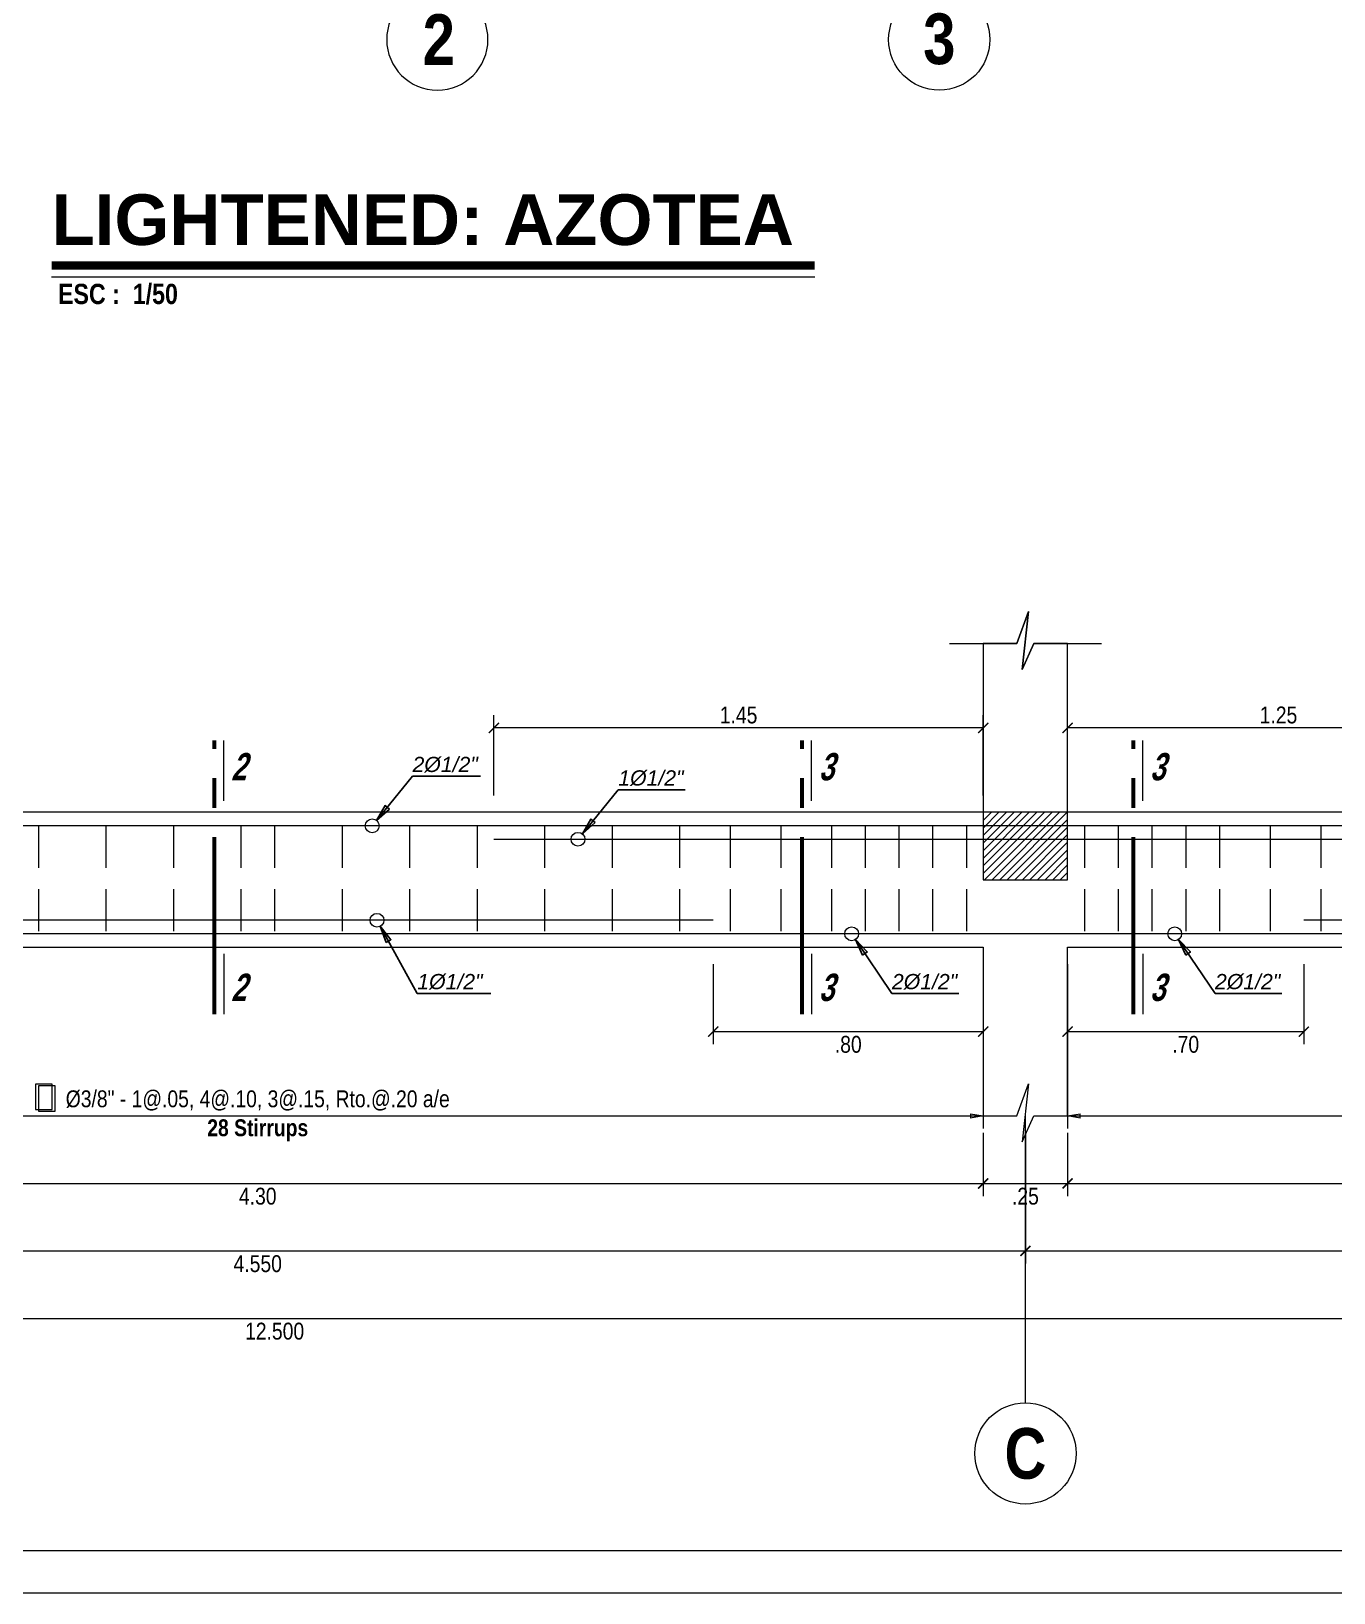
# Model space of a CAD drawing. Header units: millimetres. Extents: x 68 to 194, y 47 to 103.
# Drawn here: x 82.47 to 90.19, y 46.55 to 55.8 of the extents above; entities that cross this region are included whole.
import ezdxf
from ezdxf.enums import TextEntityAlignment as Align

# ---------------------------------------------------------------- set-up
doc = ezdxf.new("R2010")
doc.units = ezdxf.units.MM
doc.linetypes.add('CENTER2', pattern=[28.575, 19.05, -3.175, 3.175, -3.175])
doc.linetypes.add('DASHED2', pattern=[0.375, 0.25, -0.125])
for name, color, linetype, lineweight in [('E_Columna', 3, 'Continuous', 25), ('E_Estribo', 1, 'CENTER2', 20), ('E_Fierros', 2, 'Continuous', 50), ('G_Complemento', 30, 'Continuous', 20), ('G_Cortes', 3, 'Continuous', 60), ('G_Ejes', 253, 'Continuous', 20), ('G_Texto', 122, 'Continuous', 20)]:
    doc.layers.add(name, color=color, linetype=linetype, lineweight=lineweight)
doc.layers.add('G_Acotación', color=171, linetype='Continuous')
doc.styles.add('Acotacion', font='ARIALN.TTF')
doc.styles.add('ARIAL', font='ariali.ttf', dxfattribs={"height": 0.12})
doc.styles.add('Cotas', font='ARIALNB.TTF', dxfattribs={"height": 0.1})
doc.styles.add('Eje', font='ARIALNB.TTF', dxfattribs={"height": 0.3})
doc.styles.add('Notas', font='ARIALNB.TTF', dxfattribs={"height": 0.15})
doc.styles.add('Titulo', font='arialbd.ttf', dxfattribs={"height": 0.2})
doc.styles.add('TITULOS', font='ARIALNB.TTF', dxfattribs={"height": 0.3})
doc.dimstyles.new('125', dxfattribs={"dimtxt": 1, "dimasz": 0.06, "dimexe": 0.06, "dimexo": 0.1, "dimgap": 0.08, "dimtad": 3, "dimtih": 1, "dimtoh": 1, "dimlfac": 0.5, "dimzin": 1, "dimdsep": 46, "dimtxsty": 'Cotas', "dimblk": 'ARCHTICK', "dimcen": 2.5, "dimdle": 0.06, "dimclrt": 4, "dimazin": 0, "dimtp": 0.2, "dimtm": 0.2, "dimtfac": 1, "dimtix": 1, "dimtmove": 1, "dimatfit": 3, "dimfxl": 0, "dimtolj": 1, "dimtzin": 1, "dimarcsym": 0})
doc.dimstyles.new('Lenin_25', dxfattribs={"dimscale": 0.5, "dimtxt": 0.2, "dimasz": 0.12, "dimexe": 0.15, "dimexo": 0.2, "dimgap": 0.05, "dimtad": 2, "dimtih": 1, "dimtoh": 1, "dimlfac": 0.5, "dimzin": 4, "dimdsep": 46, "dimtxsty": 'Acotacion', "dimblk": 'ARCHTICK', "dimcen": 0.12, "dimclrd": 256, "dimclre": 256, "dimclrt": 4, "dimazin": 1, "dimtm": 1e-09, "dimtfac": 1, "dimtmove": 2, "dimatfit": 2, "dimldrblk": 'ARCHTICK', "dimfxl": 0, "dimtolj": 1, "dimlwd": 13, "dimlwe": 18, "dimarcsym": 0})

# ---------------------------------------------------------------- blocks, each defined once
blk = doc.blocks.new('Eri')
blk.add_line((-1.7, 0), (0, 0))
blk.add_circle((-2, 0), 0.3)
at = {"color": 1, "style": 'Eje', "flags": 4}
blk.add_attdef('H', text='', height=0.3, dxfattribs=at).set_placement((-2, 0), align=Align.MIDDLE_CENTER)
blk = doc.blocks.new('Titulo')
at = {"style": 'Titulo', "oblique": 20, "flags": 4}
blk.add_attdef('TITULO', (0.0261, 0.1894), '', height=0.3, dxfattribs=at)
at = {"oblique": 20, "flags": 4}
blk.add_attdef('ESCALA', (0.2598, -0.1011), '', height=0.11, dxfattribs=at)
blk = doc.blocks.new('_ArchTick')
at = {"color": 0, "linetype": 'ByBlock', "const_width": 0.15}
blk.add_lwpolyline([(-0.5, -0.5), (0.5, 0.5)], dxfattribs=at)
blk = doc.blocks.new('*D579')
at = {"layer": 'Defpoints', "color": 0}
for p in [(71.4116, 49.3731), (96.4116, 49.3731), (96.4116, 48.1731)]:
    blk.add_point(p, dxfattribs=at)
at = {"layer": 'G_Acotación', "lineweight": 18}
for p, q in [((71.4116, 49.2731), (71.4116, 48.0981)), ((96.4116, 49.2731), (96.4116, 48.0981))]:
    blk.add_line(p, q, dxfattribs=at)
at = {"layer": 'G_Acotación', "lineweight": 13}
blk.add_line((71.4116, 48.1731), (96.4116, 48.1731), dxfattribs=at)
at = {"layer": 'G_Acotación', "lineweight": 13, "xscale": 0.06, "yscale": 0.06, "zscale": 0.06, "rotation": 180}
blk.add_blockref('_ArchTick', (71.4116, 48.1731), dxfattribs=at)
at = {"layer": 'G_Acotación', "lineweight": 13, "xscale": 0.06, "yscale": 0.06, "zscale": 0.06}
blk.add_blockref('_ArchTick', (96.4116, 48.1731), dxfattribs=at)
at = {"layer": 'G_Acotación', "color": 4, "lineweight": 5, "insert": (83.9116, 48.0971), "char_height": 0.1, "attachment_point": 5, "style": 'Acotacion'}
blk.add_mtext('\\A1;12.500', dxfattribs=at)
blk = doc.blocks.new('*D663')
at = {"layer": 'Defpoints', "color": 0}
for p in [(79.5116, 49.3731), (88.1116, 49.3731), (88.1116, 48.9731)]:
    blk.add_point(p, dxfattribs=at)
at = {"layer": 'G_Acotación', "lineweight": 18}
for p, q in [((79.5116, 49.2731), (79.5116, 48.8981)), ((88.1116, 49.2731), (88.1116, 48.8981))]:
    blk.add_line(p, q, dxfattribs=at)
at = {"layer": 'G_Acotación', "lineweight": 13}
blk.add_line((79.5116, 48.9731), (88.1116, 48.9731), dxfattribs=at)
at = {"layer": 'G_Acotación', "lineweight": 13, "xscale": 0.06, "yscale": 0.06, "zscale": 0.06, "rotation": 180}
blk.add_blockref('_ArchTick', (79.5116, 48.9731), dxfattribs=at)
at = {"layer": 'G_Acotación', "lineweight": 13, "xscale": 0.06, "yscale": 0.06, "zscale": 0.06}
blk.add_blockref('_ArchTick', (88.1116, 48.9731), dxfattribs=at)
at = {"layer": 'G_Acotación', "color": 4, "lineweight": 5, "insert": (83.8116, 48.8971), "char_height": 0.1, "attachment_point": 5, "style": 'Acotacion'}
blk.add_mtext('\\A1;4.30', dxfattribs=at)
blk = doc.blocks.new('*D664')
at = {"layer": 'Defpoints', "color": 0}
for p in [(88.1116, 49.3731), (88.6116, 49.3731), (88.6116, 48.9731)]:
    blk.add_point(p, dxfattribs=at)
at = {"layer": 'G_Acotación', "lineweight": 18}
for p, q in [((88.1116, 49.2731), (88.1116, 48.8981)), ((88.6116, 49.2731), (88.6116, 48.8981))]:
    blk.add_line(p, q, dxfattribs=at)
at = {"layer": 'G_Acotación', "lineweight": 13}
blk.add_line((88.1116, 48.9731), (88.6116, 48.9731), dxfattribs=at)
at = {"layer": 'G_Acotación', "lineweight": 13, "xscale": 0.06, "yscale": 0.06, "zscale": 0.06, "rotation": 180}
blk.add_blockref('_ArchTick', (88.1116, 48.9731), dxfattribs=at)
at = {"layer": 'G_Acotación', "lineweight": 13, "xscale": 0.06, "yscale": 0.06, "zscale": 0.06}
blk.add_blockref('_ArchTick', (88.6116, 48.9731), dxfattribs=at)
at = {"layer": 'G_Acotación', "color": 4, "lineweight": 5, "insert": (88.3616, 48.8971), "char_height": 0.1, "attachment_point": 5, "style": 'Acotacion'}
blk.add_mtext('\\A1;.25', dxfattribs=at)
blk = doc.blocks.new('*D665')
at = {"layer": 'Defpoints', "color": 0}
for p in [(88.6116, 49.3731), (95.9116, 49.3731), (95.9116, 48.9731)]:
    blk.add_point(p, dxfattribs=at)
at = {"layer": 'G_Acotación', "lineweight": 18}
for p, q in [((88.6116, 49.2731), (88.6116, 48.8981)), ((95.9116, 49.2731), (95.9116, 48.8981))]:
    blk.add_line(p, q, dxfattribs=at)
at = {"layer": 'G_Acotación', "lineweight": 13}
blk.add_line((88.6116, 48.9731), (95.9116, 48.9731), dxfattribs=at)
at = {"layer": 'G_Acotación', "lineweight": 13, "xscale": 0.06, "yscale": 0.06, "zscale": 0.06, "rotation": 180}
blk.add_blockref('_ArchTick', (88.6116, 48.9731), dxfattribs=at)
at = {"layer": 'G_Acotación', "lineweight": 13, "xscale": 0.06, "yscale": 0.06, "zscale": 0.06}
blk.add_blockref('_ArchTick', (95.9116, 48.9731), dxfattribs=at)
at = {"layer": 'G_Acotación', "color": 4, "lineweight": 5, "insert": (92.2616, 48.8971), "char_height": 0.1, "attachment_point": 5, "style": 'Acotacion'}
blk.add_mtext('\\A1;3.65', dxfattribs=at)
blk = doc.blocks.new('*D667')
at = {"layer": 'Defpoints', "color": 0}
for p in [(79.2616, 49.3731), (88.3616, 49.3731), (88.3616, 48.5731)]:
    blk.add_point(p, dxfattribs=at)
at = {"layer": 'G_Acotación', "lineweight": 18}
for p, q in [((79.2616, 49.2731), (79.2616, 48.4981)), ((88.3616, 49.2731), (88.3616, 48.4981))]:
    blk.add_line(p, q, dxfattribs=at)
at = {"layer": 'G_Acotación', "lineweight": 13}
blk.add_line((79.2616, 48.5731), (88.3616, 48.5731), dxfattribs=at)
at = {"layer": 'G_Acotación', "lineweight": 13, "xscale": 0.06, "yscale": 0.06, "zscale": 0.06, "rotation": 180}
blk.add_blockref('_ArchTick', (79.2616, 48.5731), dxfattribs=at)
at = {"layer": 'G_Acotación', "lineweight": 13, "xscale": 0.06, "yscale": 0.06, "zscale": 0.06}
blk.add_blockref('_ArchTick', (88.3616, 48.5731), dxfattribs=at)
at = {"layer": 'G_Acotación', "color": 4, "lineweight": 5, "insert": (83.8116, 48.4971), "char_height": 0.1, "attachment_point": 5, "style": 'Acotacion'}
blk.add_mtext('\\A1;4.550', dxfattribs=at)
blk = doc.blocks.new('*D668')
at = {"layer": 'Defpoints', "color": 0}
for p in [(88.3616, 49.3731), (96.4116, 49.3731), (96.4116, 48.5731)]:
    blk.add_point(p, dxfattribs=at)
at = {"layer": 'G_Acotación', "lineweight": 18}
for p, q in [((88.3616, 49.2731), (88.3616, 48.4981)), ((96.4116, 49.2731), (96.4116, 48.4981))]:
    blk.add_line(p, q, dxfattribs=at)
at = {"layer": 'G_Acotación', "lineweight": 13}
blk.add_line((88.3616, 48.5731), (96.4116, 48.5731), dxfattribs=at)
at = {"layer": 'G_Acotación', "lineweight": 13, "xscale": 0.06, "yscale": 0.06, "zscale": 0.06, "rotation": 180}
blk.add_blockref('_ArchTick', (88.3616, 48.5731), dxfattribs=at)
at = {"layer": 'G_Acotación', "lineweight": 13, "xscale": 0.06, "yscale": 0.06, "zscale": 0.06}
blk.add_blockref('_ArchTick', (96.4116, 48.5731), dxfattribs=at)
at = {"layer": 'G_Acotación', "color": 4, "lineweight": 5, "insert": (92.3866, 48.4971), "char_height": 0.1, "attachment_point": 5, "style": 'Acotacion'}
blk.add_mtext('\\A1;4.025', dxfattribs=at)
blk = doc.blocks.new('_ClosedBlank')
at = {"color": 0, "linetype": 'ByBlock', "lineweight": -2}
for p, q in [((-1, 0.17), (0, 0)), ((-1, 0.17), (-1, -0.17)), ((0, 0), (-1, -0.17))]:
    blk.add_line(p, q, dxfattribs=at)
blk = doc.blocks.new('*D585')
at = {"layer": 'Defpoints', "color": 0}
for p in [(79.5116, 50.3731), (88.1116, 50.3731), (88.1116, 49.3731)]:
    blk.add_point(p, dxfattribs=at)
at = {"layer": 'G_Acotación', "lineweight": 18}
for p, q in [((79.5116, 50.2731), (79.5116, 49.2981)), ((88.1116, 50.2731), (88.1116, 49.2981))]:
    blk.add_line(p, q, dxfattribs=at)
at = {"layer": 'G_Acotación', "lineweight": 13}
blk.add_line((79.5866, 49.3731), (88.0366, 49.3731), dxfattribs=at)
at = {"layer": 'G_Acotación', "lineweight": 13, "xscale": 0.075, "yscale": 0.075, "zscale": 0.075, "rotation": 180}
blk.add_blockref('_ClosedBlank', (79.5116, 49.3731), dxfattribs=at)
at = {"layer": 'G_Acotación', "lineweight": 13, "xscale": 0.075, "yscale": 0.075, "zscale": 0.075}
blk.add_blockref('_ClosedBlank', (88.1116, 49.3731), dxfattribs=at)
at = {"layer": 'G_Acotación', "color": 4, "lineweight": 5, "insert": (83.8116, 49.4647), "char_height": 0.1, "attachment_point": 5, "style": 'Acotacion'}
blk.add_mtext('\\A1;Ø3/8" - 1@.05, 4@.10, 3@.15, Rto.@.20 a/e', dxfattribs=at)
blk = doc.blocks.new('*D586')
at = {"layer": 'Defpoints', "color": 0}
for p in [(88.6116, 50.3731), (95.9116, 50.3731), (95.9116, 49.3731)]:
    blk.add_point(p, dxfattribs=at)
at = {"layer": 'G_Acotación', "lineweight": 18}
for p, q in [((88.6116, 50.2731), (88.6116, 49.2981)), ((95.9116, 50.2731), (95.9116, 49.2981))]:
    blk.add_line(p, q, dxfattribs=at)
at = {"layer": 'G_Acotación', "lineweight": 13}
blk.add_line((88.6866, 49.3731), (95.8366, 49.3731), dxfattribs=at)
at = {"layer": 'G_Acotación', "lineweight": 13, "xscale": 0.075, "yscale": 0.075, "zscale": 0.075, "rotation": 180}
blk.add_blockref('_ClosedBlank', (88.6116, 49.3731), dxfattribs=at)
at = {"layer": 'G_Acotación', "lineweight": 13, "xscale": 0.075, "yscale": 0.075, "zscale": 0.075}
blk.add_blockref('_ClosedBlank', (95.9116, 49.3731), dxfattribs=at)
at = {"layer": 'G_Acotación', "color": 4, "lineweight": 5, "insert": (92.2616, 49.4647), "char_height": 0.1, "attachment_point": 5, "style": 'Acotacion'}
blk.add_mtext('\\A1;Ø3/8" - 1@.05, 4@.10, 3@.15, Rto.@.20 a/e', dxfattribs=at)
blk = doc.blocks.new('*D590')
at = {"layer": 'Defpoints', "color": 0}
for p in [(85.2116, 51.6731), (85.2116, 51.1731), (88.1116, 51.1731)]:
    blk.add_point(p, dxfattribs=at)
at = {"layer": 'G_Acotación', "lineweight": 18}
for p, q in [((85.2116, 51.2731), (85.2116, 51.7481)), ((88.1116, 51.2731), (88.1116, 51.7481))]:
    blk.add_line(p, q, dxfattribs=at)
at = {"layer": 'G_Acotación', "lineweight": 13}
blk.add_line((88.1116, 51.6731), (85.2116, 51.6731), dxfattribs=at)
at = {"layer": 'G_Acotación', "lineweight": 13, "xscale": 0.06, "yscale": 0.06, "zscale": 0.06, "rotation": 180}
blk.add_blockref('_ArchTick', (85.2116, 51.6731), dxfattribs=at)
at = {"layer": 'G_Acotación', "lineweight": 13, "xscale": 0.06, "yscale": 0.06, "zscale": 0.06}
blk.add_blockref('_ArchTick', (88.1116, 51.6731), dxfattribs=at)
at = {"layer": 'G_Acotación', "color": 4, "lineweight": 5, "insert": (86.6616, 51.7492), "char_height": 0.1, "attachment_point": 5, "style": 'Acotacion'}
blk.add_mtext('\\A1;1.45', dxfattribs=at)
blk = doc.blocks.new('*D591')
at = {"layer": 'Defpoints', "color": 0}
for p in [(88.6116, 51.6731), (88.6116, 51.1731), (91.1116, 51.1731)]:
    blk.add_point(p, dxfattribs=at)
at = {"layer": 'G_Acotación', "lineweight": 18}
for p, q in [((88.6116, 51.2731), (88.6116, 51.7481)), ((91.1116, 51.2731), (91.1116, 51.7481))]:
    blk.add_line(p, q, dxfattribs=at)
at = {"layer": 'G_Acotación', "lineweight": 13}
blk.add_line((91.1116, 51.6731), (88.6116, 51.6731), dxfattribs=at)
at = {"layer": 'G_Acotación', "lineweight": 13, "xscale": 0.06, "yscale": 0.06, "zscale": 0.06, "rotation": 180}
blk.add_blockref('_ArchTick', (88.6116, 51.6731), dxfattribs=at)
at = {"layer": 'G_Acotación', "lineweight": 13, "xscale": 0.06, "yscale": 0.06, "zscale": 0.06}
blk.add_blockref('_ArchTick', (91.1116, 51.6731), dxfattribs=at)
at = {"layer": 'G_Acotación', "color": 4, "lineweight": 5, "insert": (89.8616, 51.7492), "char_height": 0.1, "attachment_point": 5, "style": 'Acotacion'}
blk.add_mtext('\\A1;1.25', dxfattribs=at)
blk = doc.blocks.new('*D596')
at = {"layer": 'Defpoints', "color": 0}
for p in [(86.5116, 50.3731), (88.1116, 50.3731), (88.1116, 49.8731)]:
    blk.add_point(p, dxfattribs=at)
at = {"layer": 'G_Acotación', "lineweight": 18}
for p, q in [((86.5116, 50.2731), (86.5116, 49.7981)), ((88.1116, 50.2731), (88.1116, 49.7981))]:
    blk.add_line(p, q, dxfattribs=at)
at = {"layer": 'G_Acotación', "lineweight": 13}
blk.add_line((86.5116, 49.8731), (88.1116, 49.8731), dxfattribs=at)
at = {"layer": 'G_Acotación', "lineweight": 13, "xscale": 0.06, "yscale": 0.06, "zscale": 0.06, "rotation": 180}
blk.add_blockref('_ArchTick', (86.5116, 49.8731), dxfattribs=at)
at = {"layer": 'G_Acotación', "lineweight": 13, "xscale": 0.06, "yscale": 0.06, "zscale": 0.06}
blk.add_blockref('_ArchTick', (88.1116, 49.8731), dxfattribs=at)
at = {"layer": 'G_Acotación', "color": 4, "lineweight": 5, "insert": (87.3116, 49.7971), "char_height": 0.1, "attachment_point": 5, "style": 'Acotacion'}
blk.add_mtext('\\A1;.80', dxfattribs=at)
blk = doc.blocks.new('*D598')
at = {"layer": 'Defpoints', "color": 0}
for p in [(88.6116, 50.3731), (90.0116, 50.3731), (90.0116, 49.8731)]:
    blk.add_point(p, dxfattribs=at)
at = {"layer": 'G_Acotación', "lineweight": 18}
for p, q in [((88.6116, 50.2731), (88.6116, 49.7981)), ((90.0116, 50.2731), (90.0116, 49.7981))]:
    blk.add_line(p, q, dxfattribs=at)
at = {"layer": 'G_Acotación', "lineweight": 13}
blk.add_line((88.6116, 49.8731), (90.0116, 49.8731), dxfattribs=at)
at = {"layer": 'G_Acotación', "lineweight": 13, "xscale": 0.06, "yscale": 0.06, "zscale": 0.06, "rotation": 180}
blk.add_blockref('_ArchTick', (88.6116, 49.8731), dxfattribs=at)
at = {"layer": 'G_Acotación', "lineweight": 13, "xscale": 0.06, "yscale": 0.06, "zscale": 0.06}
blk.add_blockref('_ArchTick', (90.0116, 49.8731), dxfattribs=at)
at = {"layer": 'G_Acotación', "color": 4, "lineweight": 5, "insert": (89.3116, 49.7971), "char_height": 0.1, "attachment_point": 5, "style": 'Acotacion'}
blk.add_mtext('\\A1;.70', dxfattribs=at)
blk = doc.blocks.new('VIGA01')
at = {"linetype": 'CENTER2', "lineweight": 60, "ltscale": 0.05}
blk.add_line((0, -1.087), (0, 0.387), dxfattribs=at)
at = {"lineweight": 20}
for p, q in [((0.05, 0.062), (0.05, 0.387)), ((0.05, -0.762), (0.05, -1.087))]:
    blk.add_line(p, q, dxfattribs=at)
at = {"ltscale": 1.1, "style": 'Notas', "oblique": 15.64103, "width": 0.871134, "flags": 4}
blk.add_attdef('C0', text='', height=0.1466, dxfattribs=at).set_placement((0.1748, 0.2459), align=Align.MIDDLE_CENTER)
blk.add_attdef('C1', text='', height=0.1466, rotation=360, dxfattribs=at).set_placement((0.1748, -0.943), align=Align.MIDDLE_CENTER)

msp = doc.modelspace()

# ---------------------------------------------------------------- hatches: boundary and pattern name
at = {"layer": 'E_Columna', "lineweight": 5}
h = msp.add_hatch(dxfattribs=at)
h.set_pattern_fill('LINE', color=256, scale=0.01, angle=45, style=0)
h.set_pattern_definition([(45, (-1022.612057, -744.212515), (-0.0224506403, 0.0224506403), [])])
h.paths.add_polyline_path([(88.1116, 50.7731), (88.6116, 50.7731), (88.6116, 51.1731), (88.1116, 51.1731)])

# ---------------------------------------------------------------- linework, layer by layer
at = {"lineweight": 5}
for points in [[(109.6519, 46.547), (109.6519, 74.1029), (68.6019, 74.1029), (68.6019, 46.547)], [(109.4019, 46.797), (109.4019, 73.8529), (68.8519, 73.8529), (68.8519, 46.797)]]:
    msp.add_lwpolyline(points, close=True, dxfattribs=at)
at = {"layer": 'E_Columna', "lineweight": 5}
msp.add_lwpolyline([(88.1116, 50.7731), (88.6116, 50.7731), (88.6116, 51.1731), (88.1116, 51.1731)], close=True, dxfattribs=at)
at = {"layer": 'E_Estribo', "linetype": 'DASHED2', "lineweight": 5}
for p, q in [((82.5116, 51.0931), (82.5116, 50.4531)), ((82.9116, 51.0931), (82.9116, 50.4531)), ((83.3116, 51.0931), (83.3116, 50.4531)), ((83.7116, 51.0931), (83.7116, 50.4531)), ((83.9116, 51.0931), (83.9116, 50.4531)), ((84.3116, 51.0931), (84.3116, 50.4531)), ((84.7116, 51.0931), (84.7116, 50.4531)), ((85.1116, 51.0931), (85.1116, 50.4531)), ((85.5116, 51.0931), (85.5116, 50.4531)), ((85.9116, 51.0931), (85.9116, 50.4531)), ((86.3116, 51.0931), (86.3116, 50.4531)), ((86.6116, 51.0931), (86.6116, 50.4531)), ((86.9116, 51.0931), (86.9116, 50.4531)), ((87.2116, 51.0931), (87.2116, 50.4531)), ((87.4116, 51.0931), (87.4116, 50.4531)), ((87.6116, 51.0931), (87.6116, 50.4531)), ((87.8116, 51.0931), (87.8116, 50.4531)), ((88.0116, 51.0931), (88.0116, 50.4531)), ((88.7116, 51.0931), (88.7116, 50.4531)), ((88.9116, 51.0931), (88.9116, 50.4531)), ((89.1116, 51.0931), (89.1116, 50.4531)), ((89.3116, 51.0931), (89.3116, 50.4531)), ((89.5116, 51.0931), (89.5116, 50.4531)), ((89.8116, 51.0931), (89.8116, 50.4531)), ((90.1116, 51.0931), (90.1116, 50.4531))]:
    msp.add_line(p, q, dxfattribs=at)
at = {"layer": 'E_Estribo', "lineweight": 5}
for points in [[(82.4935, 49.4114), (82.5935, 49.4114), (82.5935, 49.5614), (82.4935, 49.5614)], [(82.5113, 49.4012), (82.6113, 49.4012), (82.6113, 49.5512), (82.5113, 49.5512)]]:
    msp.add_lwpolyline(points, close=True, dxfattribs=at)
at = {"layer": 'E_Fierros', "lineweight": 5}
for p, q in [((96.3316, 51.0931), (69.8916, 51.0931)), ((85.2116, 51.0131), (91.1116, 51.0131)), ((96.2916, 50.4531), (71.5316, 50.4531)), ((86.5116, 50.5331), (81.1116, 50.5331)), ((94.5116, 50.5331), (90.0116, 50.5331))]:
    msp.add_line(p, q, dxfattribs=at)
at = {"layer": 'G_Complemento', "lineweight": 5}
for points in [[(95.9116, 51.1731), (88.6116, 51.1731), (88.6116, 52.1731), (88.4116, 52.1731), (88.3433, 52.0192), (88.3798, 52.3626), (88.3116, 52.1731), (88.1116, 52.1731), (88.1116, 51.1731), (79.5116, 51.1731)], [(79.5116, 50.3731), (88.1116, 50.3731), (88.1116, 49.3731), (88.3116, 49.3731), (88.3798, 49.5626), (88.3433, 49.2192), (88.4116, 49.3731), (88.6116, 49.3731), (88.6116, 50.3731), (95.9116, 50.3731)]]:
    msp.add_lwpolyline(points, dxfattribs=at)
at = {"layer": 'G_Cortes', "lineweight": 5}
for points in [[(87.9116, 52.1731), (88.3116, 52.1731), (88.3798, 52.3626), (88.3433, 52.0192), (88.4116, 52.1731), (88.6116, 52.1731), (88.8116, 52.1731)], [(87.9116, 49.3731), (88.3116, 49.3731), (88.3798, 49.5626), (88.3433, 49.2192), (88.4116, 49.3731), (88.6116, 49.3731), (88.8116, 49.3731)]]:
    msp.add_lwpolyline(points, dxfattribs=at)
at = {"layer": 'G_Texto', "lineweight": 5, "const_width": 0.05}
msp.add_lwpolyline([(82.5897, 54.4146), (87.1126, 54.4146)], dxfattribs=at)
at = {"layer": 'G_Texto', "lineweight": 5}
msp.add_lwpolyline([(82.5897, 54.3463), (87.1126, 54.3463)], dxfattribs=at)
for centre in [(84.4903, 51.0931), (85.7098, 51.0131), (84.5184, 50.5331), (87.3317, 50.4531), (89.2466, 50.4531)]:
    msp.add_circle(centre, 0.041, dxfattribs=at)

# ---------------------------------------------------------------- block references
at = {"layer": 'G_Cortes', "lineweight": 5}
ref = msp.add_blockref('VIGA01', (83.5559, 51.1731), dxfattribs=dict(at, xscale=1.099999999999909, yscale=1.099999999999909, zscale=1.099999999999909))
ref.add_attrib('C1', '2', dxfattribs={"layer": '0', "ltscale": 1.1, "height": 0.1613, "rotation": 360, "style": 'Notas', "oblique": 15.64103, "width": 0.871134}).set_placement((83.6982, 50.1358), align=Align.MIDDLE_CENTER)
ref.add_attrib('C0', '2', dxfattribs={"layer": '0', "ltscale": 1.1, "height": 0.1613, "style": 'Notas', "oblique": 15.64103, "width": 0.871134}).set_placement((83.6982, 51.4436), align=Align.MIDDLE_CENTER)
ref = msp.add_blockref('VIGA01', (87.0393, 51.1731), dxfattribs=dict(at, xscale=1.099999999999909, yscale=1.099999999999909, zscale=1.099999999999909))
ref.add_attrib('C1', '3', dxfattribs={"layer": '0', "ltscale": 1.1, "height": 0.1613, "rotation": 360, "style": 'Notas', "oblique": 15.64103, "width": 0.871134}).set_placement((87.1816, 50.1358), align=Align.MIDDLE_CENTER)
ref.add_attrib('C0', '3', dxfattribs={"layer": '0', "ltscale": 1.1, "height": 0.1613, "style": 'Notas', "oblique": 15.64103, "width": 0.871134}).set_placement((87.1816, 51.4436), align=Align.MIDDLE_CENTER)
ref = msp.add_blockref('VIGA01', (89.0023, 51.1731), dxfattribs=dict(at, xscale=1.099999999999909, yscale=1.099999999999909, zscale=1.099999999999909))
ref.add_attrib('C1', '3', dxfattribs={"layer": '0', "ltscale": 1.1, "height": 0.1613, "rotation": 360, "style": 'Notas', "oblique": 15.64103, "width": 0.871134}).set_placement((89.1446, 50.1358), align=Align.MIDDLE_CENTER)
ref.add_attrib('C0', '3', dxfattribs={"layer": '0', "lineweight": 5, "ltscale": 1.1, "height": 0.1613, "style": 'Notas', "oblique": 15.64103, "width": 0.871134}).set_placement((89.1446, 51.4436), align=Align.MIDDLE_CENTER)
at = {"layer": 'G_Ejes', "lineweight": 5}
ref = msp.add_blockref('Eri', (84.8761, 57.7529), dxfattribs=dict(at, xscale=-1, rotation=270))
ref.add_attrib('H', '2', dxfattribs={"layer": '0', "color": 1, "height": 0.3, "style": 'Eje', "flags": 4}).set_placement((84.8847, 55.7529), align=Align.MIDDLE_CENTER)
ref = msp.add_blockref('Eri', (87.8511, 57.7529), dxfattribs=dict(at, rotation=90))
ref.add_attrib('H', '3', dxfattribs={"layer": '0', "color": 1, "height": 0.3, "style": 'Eje', "flags": 4}).set_placement((87.8511, 55.758), align=Align.MIDDLE_CENTER)
ref = msp.add_blockref('Eri', (88.3616, 49.3731), dxfattribs=dict(at, rotation=90))
ref.add_attrib('H', 'C', dxfattribs={"layer": '0', "color": 1, "height": 0.3, "style": 'Eje', "flags": 4}).set_placement((88.3616, 47.3731), align=Align.MIDDLE_CENTER)
at = {"layer": 'G_Texto', "lineweight": 5}
ref = msp.add_blockref('Titulo', (82.5897, 54.3463), dxfattribs=at)
ref.add_attrib('TITULO', 'LIGHTENED: AZOTEA', (82.5897, 54.5357), dxfattribs={"layer": '0', "height": 0.3, "style": 'Titulo', "flags": 4})
ref.add_attrib('ESCALA', ' ESC :  1/50', (82.5897, 54.1854), dxfattribs={"layer": '0', "height": 0.12, "style": 'Cotas', "flags": 4})

# ---------------------------------------------------------------- texts
at = {"layer": 'G_Texto', "lineweight": 5, "style": 'ARIAL'}
for s, p in [('2Ø1/2"', (84.7292, 51.4118)), ('1Ø1/2"', (85.9487, 51.3318)), ('1Ø1/2"', (84.7573, 50.1246)), ('2Ø1/2"', (87.5706, 50.1246)), ('2Ø1/2"', (89.4855, 50.1246))]:
    msp.add_text(s, height=0.09, dxfattribs=at).set_placement(p)
at = {"layer": 'G_Texto', "color": 0, "lineweight": 5, "style": 'TITULOS'}
msp.add_text('28 Stirrups', height=0.1, dxfattribs=at).set_placement((83.8116, 49.3531), align=Align.TOP_CENTER)

# ---------------------------------------------------------------- dimensions: what is measured, and where the dimension line sits
at = {"layer": 'G_Acotación', "lineweight": 5}
for base, p1, p2, override, picture, middle in [((85.2116, 51.6731), (88.1116, 51.1731), (85.2116, 51.1731), {"dimfxl": 0.065}, '*D590', (86.6616, 51.7492)), ((88.6116, 51.6731), (91.1116, 51.1731), (88.6116, 51.1731), {"dimfxl": 0.065}, '*D591', (89.8616, 51.7492)), ((88.1116, 49.8731), (86.5116, 50.3731), (88.1116, 50.3731), {"dimfxl": 0.065}, '*D596', (87.3116, 49.7971)), ((90.0116, 49.8731), (88.6116, 50.3731), (90.0116, 50.3731), {"dimfxl": 0.065}, '*D598', (89.3116, 49.7971)), ((96.4116, 48.1731), (71.4116, 49.3731), (96.4116, 49.3731), {"dimdec": 3, "dimfxl": 0.06}, '*D579', (83.9116, 48.0971)), ((88.3616, 48.5731), (79.2616, 49.3731), (88.3616, 49.3731), {"dimdec": 3, "dimfxl": 0.06}, '*D667', (83.8116, 48.4971)), ((88.1116, 48.9731), (79.5116, 49.3731), (88.1116, 49.3731), {"dimfxl": 0.06}, '*D663', (83.8116, 48.8971)), ((88.6116, 48.9731), (88.1116, 49.3731), (88.6116, 49.3731), {"dimfxl": 0.06}, '*D664', (88.3616, 48.8971)), ((96.4116, 48.5731), (88.3616, 49.3731), (96.4116, 49.3731), {"dimdec": 3, "dimfxl": 0.06}, '*D668', (92.3866, 48.4971)), ((95.9116, 48.9731), (88.6116, 49.3731), (95.9116, 49.3731), {"dimfxl": 0.06}, '*D665', (92.2616, 48.8971))]:
    dim = msp.add_linear_dim(base=base, p1=p1, p2=p2, dimstyle='Lenin_25', override=override, dxfattribs=at)
    dim.commit()
    dim.dimension.update_dxf_attribs({"geometry": picture, "text_midpoint": middle})
for base, p1, p2, picture, middle in [((88.1116, 49.3731), (79.5116, 50.3731), (88.1116, 50.3731), '*D585', (83.8116, 49.4647)), ((95.9116, 49.3731), (88.6116, 50.3731), (95.9116, 50.3731), '*D586', (92.2616, 49.4647))]:
    dim = msp.add_linear_dim(base=base, p1=p1, p2=p2, text='Ø3/8" - 1@.05, 4@.10, 3@.15, Rto.@.20 a/e', dimstyle='Lenin_25', override={"dimasz": 0.15, "dimtad": 3, "dimblk1": 'ClosedBlank', "dimblk2": 'ClosedBlank', "dimsah": 1, "dimfxl": 0.065}, dxfattribs=at)
    dim.commit()
    dim.dimension.update_dxf_attribs({"geometry": picture, "text_midpoint": middle})

# ---------------------------------------------------------------- leaders
at = {"layer": 'G_Texto', "lineweight": 5}
for points in [[(84.5162, 51.1249), (84.7292, 51.3868), (85.1327, 51.3868)], [(85.7357, 51.0449), (85.9487, 51.3068), (86.3447, 51.3068)], [(84.5382, 50.4972), (84.7573, 50.0998), (85.193, 50.0998)], [(87.3546, 50.4192), (87.5706, 50.0998), (87.9666, 50.0998)], [(89.2696, 50.4192), (89.4855, 50.0998), (89.8816, 50.0998)]]:
    msp.add_leader(points, dimstyle='125', override={"dimasz": 0.1, "dimgap": 0.08, "dimtad": 0, "dimldrblk": 'ClosedBlank'}, dxfattribs=at)

doc.saveas('drawing.dxf')
